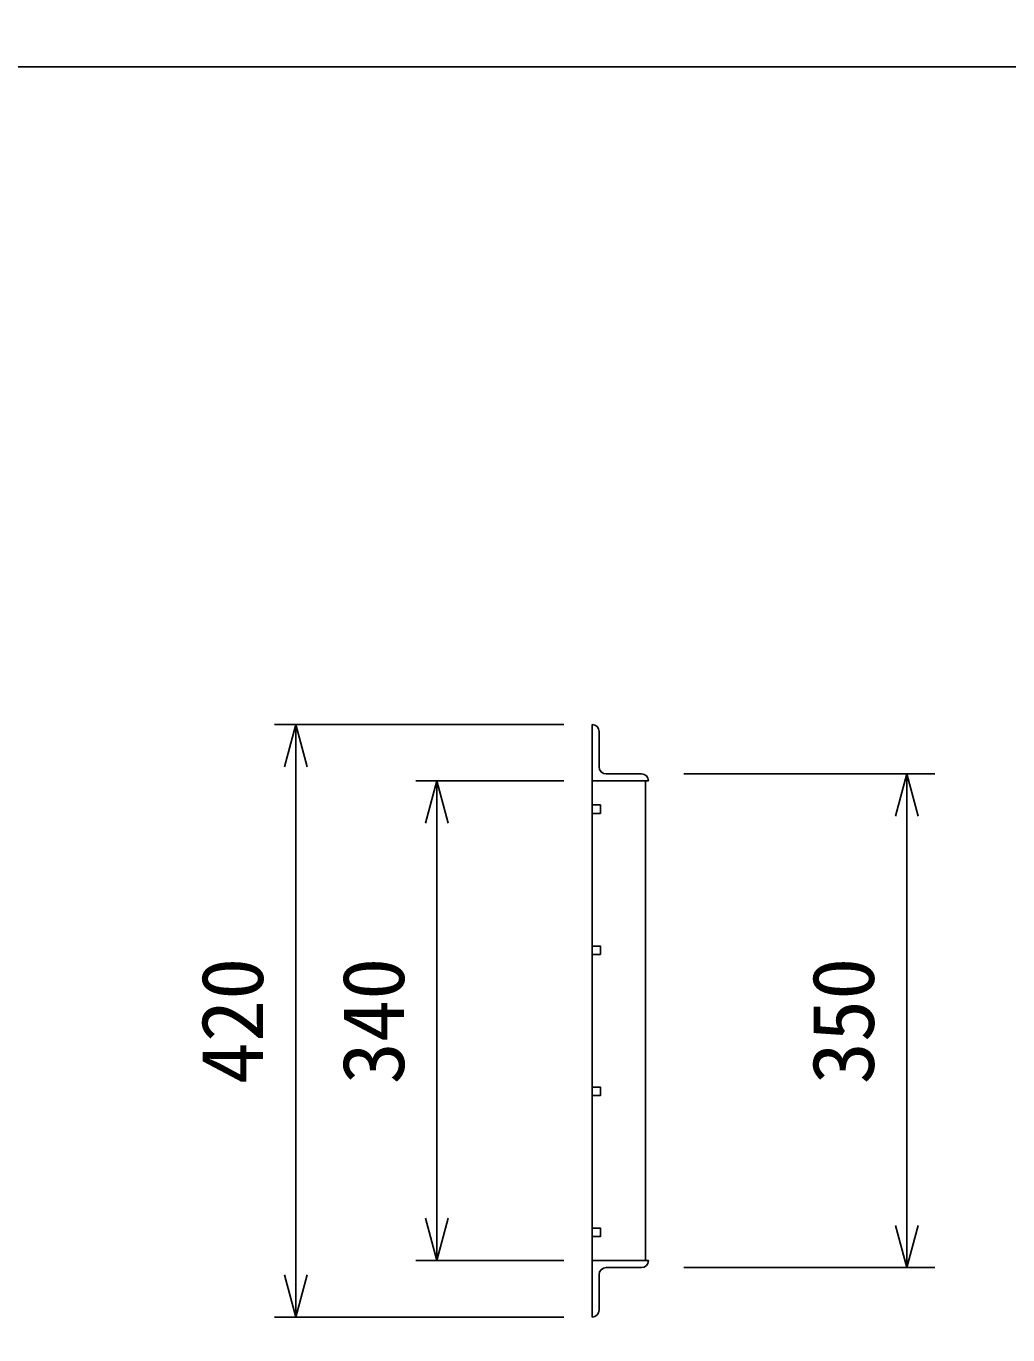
# Model space of a CAD drawing. Units: millimetres, scale not verified. Extents: x -25200 to 25200, y -8910 to 8910.
# Drawn here: x -10064 to -9368, y -2678 to -1750 of the extents above; entities that cross this region are included whole.
import ezdxf
from ezdxf.enums import TextEntityAlignment as Align

# ---------------------------------------------------------------- set-up
doc = ezdxf.new("R2010")
doc.units = ezdxf.units.MM
doc.header["$LTSCALE"] = 30
for name, color, linetype, lineweight in [('0-0_DIM', 7, 'Continuous', 25), ('0-2_HATCH', 6, 'Continuous', 25), ('0-6_TXT', 7, 'Continuous', 25)]:
    doc.layers.add(name, color=color, linetype=linetype, lineweight=lineweight)
doc.styles.add('ＭＳ ゴシック', font='')
doc.styles.get('ＭＳ ゴシック').set_extended_font_data('MS Gothic')

msp = doc.modelspace()

# ---------------------------------------------------------------- linework, layer by layer
at = {"layer": '0-0_DIM'}
for p, q in [((-9683.18, -2245.01), (-9888.18, -2245.01)), ((-9873.18, -2245.01), (-9873.18, -2665.01)), ((-9420.1, -2280.01), (-9598.18, -2280.01)), ((-9440.1, -2280.01), (-9440.1, -2630.01)), ((-9683.18, -2285.01), (-9788.18, -2285.01)), ((-9773.18, -2285.01), (-9773.18, -2625.01)), ((-9683.18, -2625.01), (-9788.18, -2625.01)), ((-9420.1, -2630.01), (-9598.18, -2630.01)), ((-9683.18, -2665.01), (-9888.18, -2665.01))]:
    msp.add_line(p, q, dxfattribs=at)
for points in [[(-9881.22, -2275.01), (-9873.18, -2245.01), (-9865.14, -2275.01)], [(-9448.14, -2310.01), (-9440.1, -2280.01), (-9432.07, -2310.01)], [(-9781.22, -2315.01), (-9773.18, -2285.01), (-9765.14, -2315.01)], [(-9765.14, -2595.01), (-9773.18, -2625.01), (-9781.22, -2595.01)], [(-9432.07, -2600.01), (-9440.1, -2630.01), (-9448.14, -2600.01)], [(-9865.14, -2635.01), (-9873.18, -2665.01), (-9881.22, -2635.01)]]:
    msp.add_lwpolyline(points, dxfattribs=at)
at = {"layer": '0-2_HATCH'}
for p, q in [((-9663.18, -2245.01), (-9663.18, -2285.01)), ((-9658.18, -2275.01), (-9658.18, -2250.01)), ((-9628.18, -2280.01), (-9653.18, -2280.01)), ((-9663.18, -2625.01), (-9663.18, -2285.01)), ((-9663.18, -2285.01), (-9623.18, -2285.01)), ((-9625.18, -2625.01), (-9625.18, -2285.01)), ((-9663.18, -2625.01), (-9623.18, -2625.01)), ((-9663.18, -2665.01), (-9663.18, -2625.01)), ((-9628.18, -2630.01), (-9653.18, -2630.01)), ((-9658.18, -2635.01), (-9658.18, -2660.01))]:
    msp.add_line(p, q, dxfattribs=at)
for points in [[(-9663.18, -2308.01), (-9663.18, -2302.01), (-9657.18, -2302.01), (-9657.18, -2308.01)], [(-9663.18, -2408.01), (-9663.18, -2402.01), (-9657.18, -2402.01), (-9657.18, -2408.01)], [(-9663.18, -2508.01), (-9663.18, -2502.01), (-9657.18, -2502.01), (-9657.18, -2508.01)], [(-9663.18, -2608.01), (-9663.18, -2602.01), (-9657.18, -2602.01), (-9657.18, -2608.01)]]:
    msp.add_lwpolyline(points, close=True, dxfattribs=at)
for centre, start, end in [((-9663.18, -2250.01), 0, 90), ((-9653.18, -2275.01), 180, 270), ((-9628.18, -2285.01), 0, 90), ((-9628.18, -2625.01), 270, 0), ((-9653.18, -2635.01), 90, 180), ((-9663.18, -2660.01), 270, 0)]:
    msp.add_arc(centre, 5, start, end, dxfattribs=at)
at = {"layer": '0-6_TXT'}
for points in [[(-13516.68, -1778.68), (-9316.68, -1778.68), (-9316.68, -1618.68), (-13516.68, -1618.68)], [(-11416.68, -7188.51), (-9316.68, -7188.51), (-9316.68, -1778.68), (-11416.68, -1778.68)]]:
    msp.add_lwpolyline(points, close=True, dxfattribs=at)

# ---------------------------------------------------------------- texts
at = {"layer": '0-0_DIM', "style": 'ＭＳ ゴシック'}
for s, p in [('420', (-9883.18, -2500.01)), ('340', (-9783.18, -2500.01)), ('350', (-9450.1, -2500.01))]:
    msp.add_text(s, height=43.99, rotation=90, dxfattribs=at).set_placement(p, align=Align.BOTTOM_LEFT)

doc.saveas('drawing.dxf')
